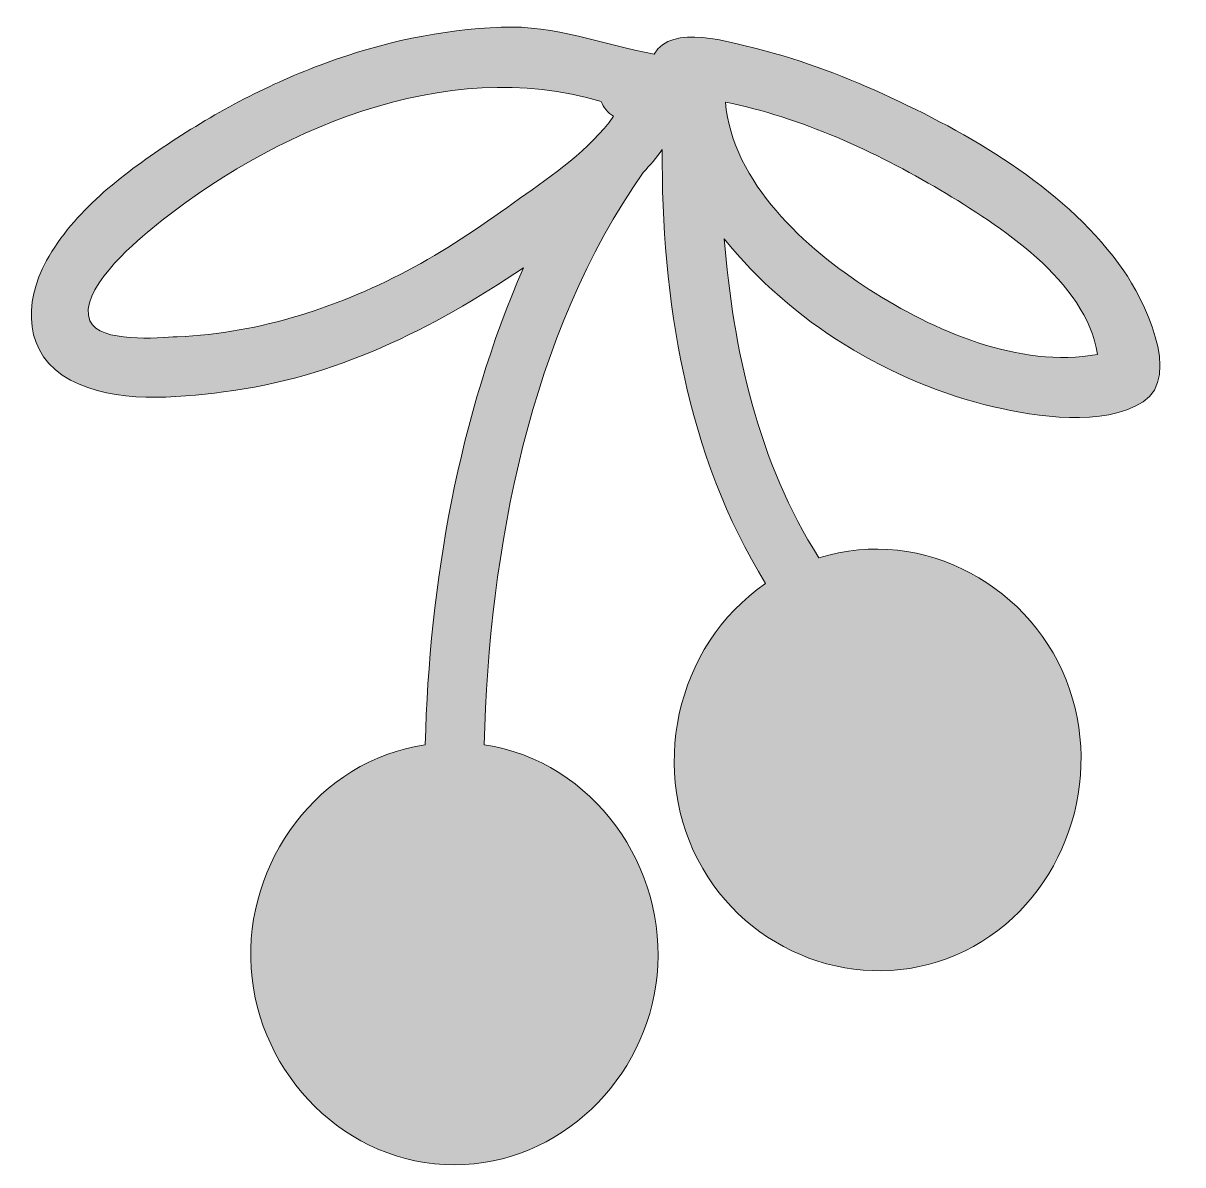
# Model space of a CAD drawing. Header units: inches. Extents: x -1 to 103, y 0 to 102.
import ezdxf

# ---------------------------------------------------------------- set-up
doc = ezdxf.new("R2010")
doc.units = ezdxf.units.IN
doc.header["$MEASUREMENT"] = 0
doc.layers.add('Layer 1', color=7, linetype='Continuous')

msp = doc.modelspace()

# ---------------------------------------------------------------- hatches: boundary and pattern name
at = {"layer": 'Layer 1', "true_color": 0xee2c36}
h = msp.add_hatch(color=240, dxfattribs=at)
h.dxf.hatch_style = 2
edge = h.paths.add_edge_path()
edge.add_spline(control_points=[(76.79, 95.29), (72.96, 97.08), (68.97, 98.62), (64.86, 99.64), (62.58, 100.21), (57.11, 101.94), (55.64, 99.18), (50.92, 100.03), (46.89, 101.77), (41.98, 101.59), (36.61, 101.38), (31.31, 100.23), (26.28, 98.38), (21.3, 96.56), (16.58, 94.07), (12.17, 91.12), (8.02, 88.35), (3.84, 85.18), (1.36, 80.74), (-0.72, 76.99), (-0.71, 72.29), (3.51, 70.07), (7.49, 67.97), (12.89, 68.47), (17.18, 69.01), (27.04, 70.26), (35.83, 74.6), (43.96, 80.11), (38.18, 66.85), (35.54, 51.93), (35.19, 37.51), (25.63, 36.09), (19.01, 27.01), (19.64, 17.54), (20.27, 8.04), (28.12, 0), (37.8, 0), (47.22, 0), (54.98, 7.65), (55.9, 16.89), (56.87, 26.55), (50.24, 36.03), (40.45, 37.51), (40.9, 54.89), (44.5, 74.16), (54.66, 88.62), (55.27, 89.26), (55.84, 89.93), (56.35, 90.66), (56.28, 77.4), (58.5, 63.32), (65.59, 51.9), (57.44, 46.34), (55.05, 34.93), (59.97, 26.45), (64.64, 18.39), (74.9, 14.95), (83.36, 19.09), (91.87, 23.26), (95.79, 33.59), (92.74, 42.46), (89.61, 51.59), (79.71, 57.11), (70.35, 54.2), (64.95, 62.64), (62.68, 72.82), (61.9, 82.69), (67.77, 75.29), (76.78, 69.83), (85.95, 67.69), (89.74, 66.8), (95.76, 65.87), (99.3, 68.13), (102.85, 70.4), (99.25, 77.44), (97.58, 79.84), (92.65, 86.91), (84.46, 91.73), (76.79, 95.29)], knot_values=[0, 0, 0, 0, 1, 1, 1, 2, 2, 2, 3, 3, 3, 4, 4, 4, 5, 5, 5, 6, 6, 6, 7, 7, 7, 8, 8, 8, 9, 9, 9, 10, 10, 10, 11, 11, 11, 12, 12, 12, 13, 13, 13, 14, 14, 14, 15, 15, 15, 16, 16, 16, 17, 17, 17, 18, 18, 18, 19, 19, 19, 20, 20, 20, 21, 21, 21, 22, 22, 22, 23, 23, 23, 24, 24, 24, 25, 25, 25, 26, 26, 26, 26], degree=3, periodic=1)
edge = h.paths.add_edge_path()
edge.add_spline(control_points=[(43.62, 86.28), (40.59, 84.11), (37.46, 81.91), (34.18, 80.15), (27.66, 76.64), (20.48, 74.25), (13.04, 73.94), (11.33, 73.86), (6.16, 73.36), (5.24, 75.36), (4.14, 77.97), (9.07, 82.21), (10.68, 83.53), (21.42, 92.36), (37.03, 99.1), (50.89, 94.96), (51.1, 94.41), (51.49, 93.94), (52.01, 93.63), (49.91, 90.65), (46.54, 88.38), (43.62, 86.28)], knot_values=[0, 0, 0, 0, 1, 1, 1, 2, 2, 2, 3, 3, 3, 4, 4, 4, 5, 5, 5, 6, 6, 6, 7, 7, 7, 7], degree=3, periodic=1)
edge = h.paths.add_edge_path()
edge.add_spline(control_points=[(74.84, 78.17), (69.15, 81.83), (62.64, 87.69), (62, 94.89), (68.76, 93.52), (75.33, 90.53), (81.22, 87.02), (86.42, 83.92), (94.23, 78.95), (95.24, 72.36), (88.26, 71.1), (80.57, 74.48), (74.84, 78.17)], knot_values=[0, 0, 0, 0, 1, 1, 1, 2, 2, 2, 3, 3, 3, 4, 4, 4, 4], degree=3, periodic=1)

# ---------------------------------------------------------------- linework, layer by layer
at = {"layer": 'Layer 1', "lineweight": 0}
for points, knots in [([(76.79, 95.29), (72.96, 97.08), (68.97, 98.62), (64.86, 99.64), (62.58, 100.21), (57.11, 101.94), (55.64, 99.18), (50.92, 100.03), (46.89, 101.77), (41.98, 101.59), (36.61, 101.38), (31.31, 100.23), (26.28, 98.38), (21.3, 96.56), (16.58, 94.07), (12.17, 91.12), (8.02, 88.35), (3.84, 85.18), (1.36, 80.74), (-0.72, 76.99), (-0.71, 72.29), (3.51, 70.07), (7.49, 67.97), (12.89, 68.47), (17.18, 69.01), (27.04, 70.26), (35.83, 74.6), (43.96, 80.11), (38.18, 66.85), (35.54, 51.93), (35.19, 37.51), (25.63, 36.09), (19.01, 27.01), (19.64, 17.54), (20.27, 8.04), (28.12, 0), (37.8, 0), (47.22, 0), (54.98, 7.65), (55.9, 16.89), (56.87, 26.55), (50.24, 36.03), (40.45, 37.51), (40.9, 54.89), (44.5, 74.16), (54.66, 88.62), (55.27, 89.26), (55.84, 89.93), (56.35, 90.66), (56.28, 77.4), (58.5, 63.32), (65.59, 51.9), (57.44, 46.34), (55.05, 34.93), (59.97, 26.45), (64.64, 18.39), (74.9, 14.95), (83.36, 19.09), (91.87, 23.26), (95.79, 33.59), (92.74, 42.46), (89.61, 51.59), (79.71, 57.11), (70.35, 54.2), (64.95, 62.64), (62.68, 72.82), (61.9, 82.69), (67.77, 75.29), (76.78, 69.83), (85.95, 67.69), (89.74, 66.8), (95.76, 65.87), (99.3, 68.13), (102.85, 70.4), (99.25, 77.44), (97.58, 79.84), (92.65, 86.91), (84.46, 91.73), (76.79, 95.29)], [0, 0, 0, 0, 1, 1, 1, 2, 2, 2, 3, 3, 3, 4, 4, 4, 5, 5, 5, 6, 6, 6, 7, 7, 7, 8, 8, 8, 9, 9, 9, 10, 10, 10, 11, 11, 11, 12, 12, 12, 13, 13, 13, 14, 14, 14, 15, 15, 15, 16, 16, 16, 17, 17, 17, 18, 18, 18, 19, 19, 19, 20, 20, 20, 21, 21, 21, 22, 22, 22, 23, 23, 23, 24, 24, 24, 25, 25, 25, 26, 26, 26, 26]), ([(43.62, 86.28), (40.59, 84.11), (37.46, 81.91), (34.18, 80.15), (27.66, 76.64), (20.48, 74.25), (13.04, 73.94), (11.33, 73.86), (6.16, 73.36), (5.24, 75.36), (4.14, 77.97), (9.07, 82.21), (10.68, 83.53), (21.42, 92.36), (37.03, 99.1), (50.89, 94.96), (51.1, 94.41), (51.49, 93.94), (52.01, 93.63), (49.91, 90.65), (46.54, 88.38), (43.62, 86.28)], [0, 0, 0, 0, 1, 1, 1, 2, 2, 2, 3, 3, 3, 4, 4, 4, 5, 5, 5, 6, 6, 6, 7, 7, 7, 7]), ([(74.84, 78.17), (69.15, 81.83), (62.64, 87.69), (62, 94.89), (68.76, 93.52), (75.33, 90.53), (81.22, 87.02), (86.42, 83.92), (94.23, 78.95), (95.24, 72.36), (88.26, 71.1), (80.57, 74.48), (74.84, 78.17)], [0, 0, 0, 0, 1, 1, 1, 2, 2, 2, 3, 3, 3, 4, 4, 4, 4])]:
    msp.add_open_spline(points, degree=3, knots=knots, dxfattribs=at)

doc.saveas('drawing.dxf')
